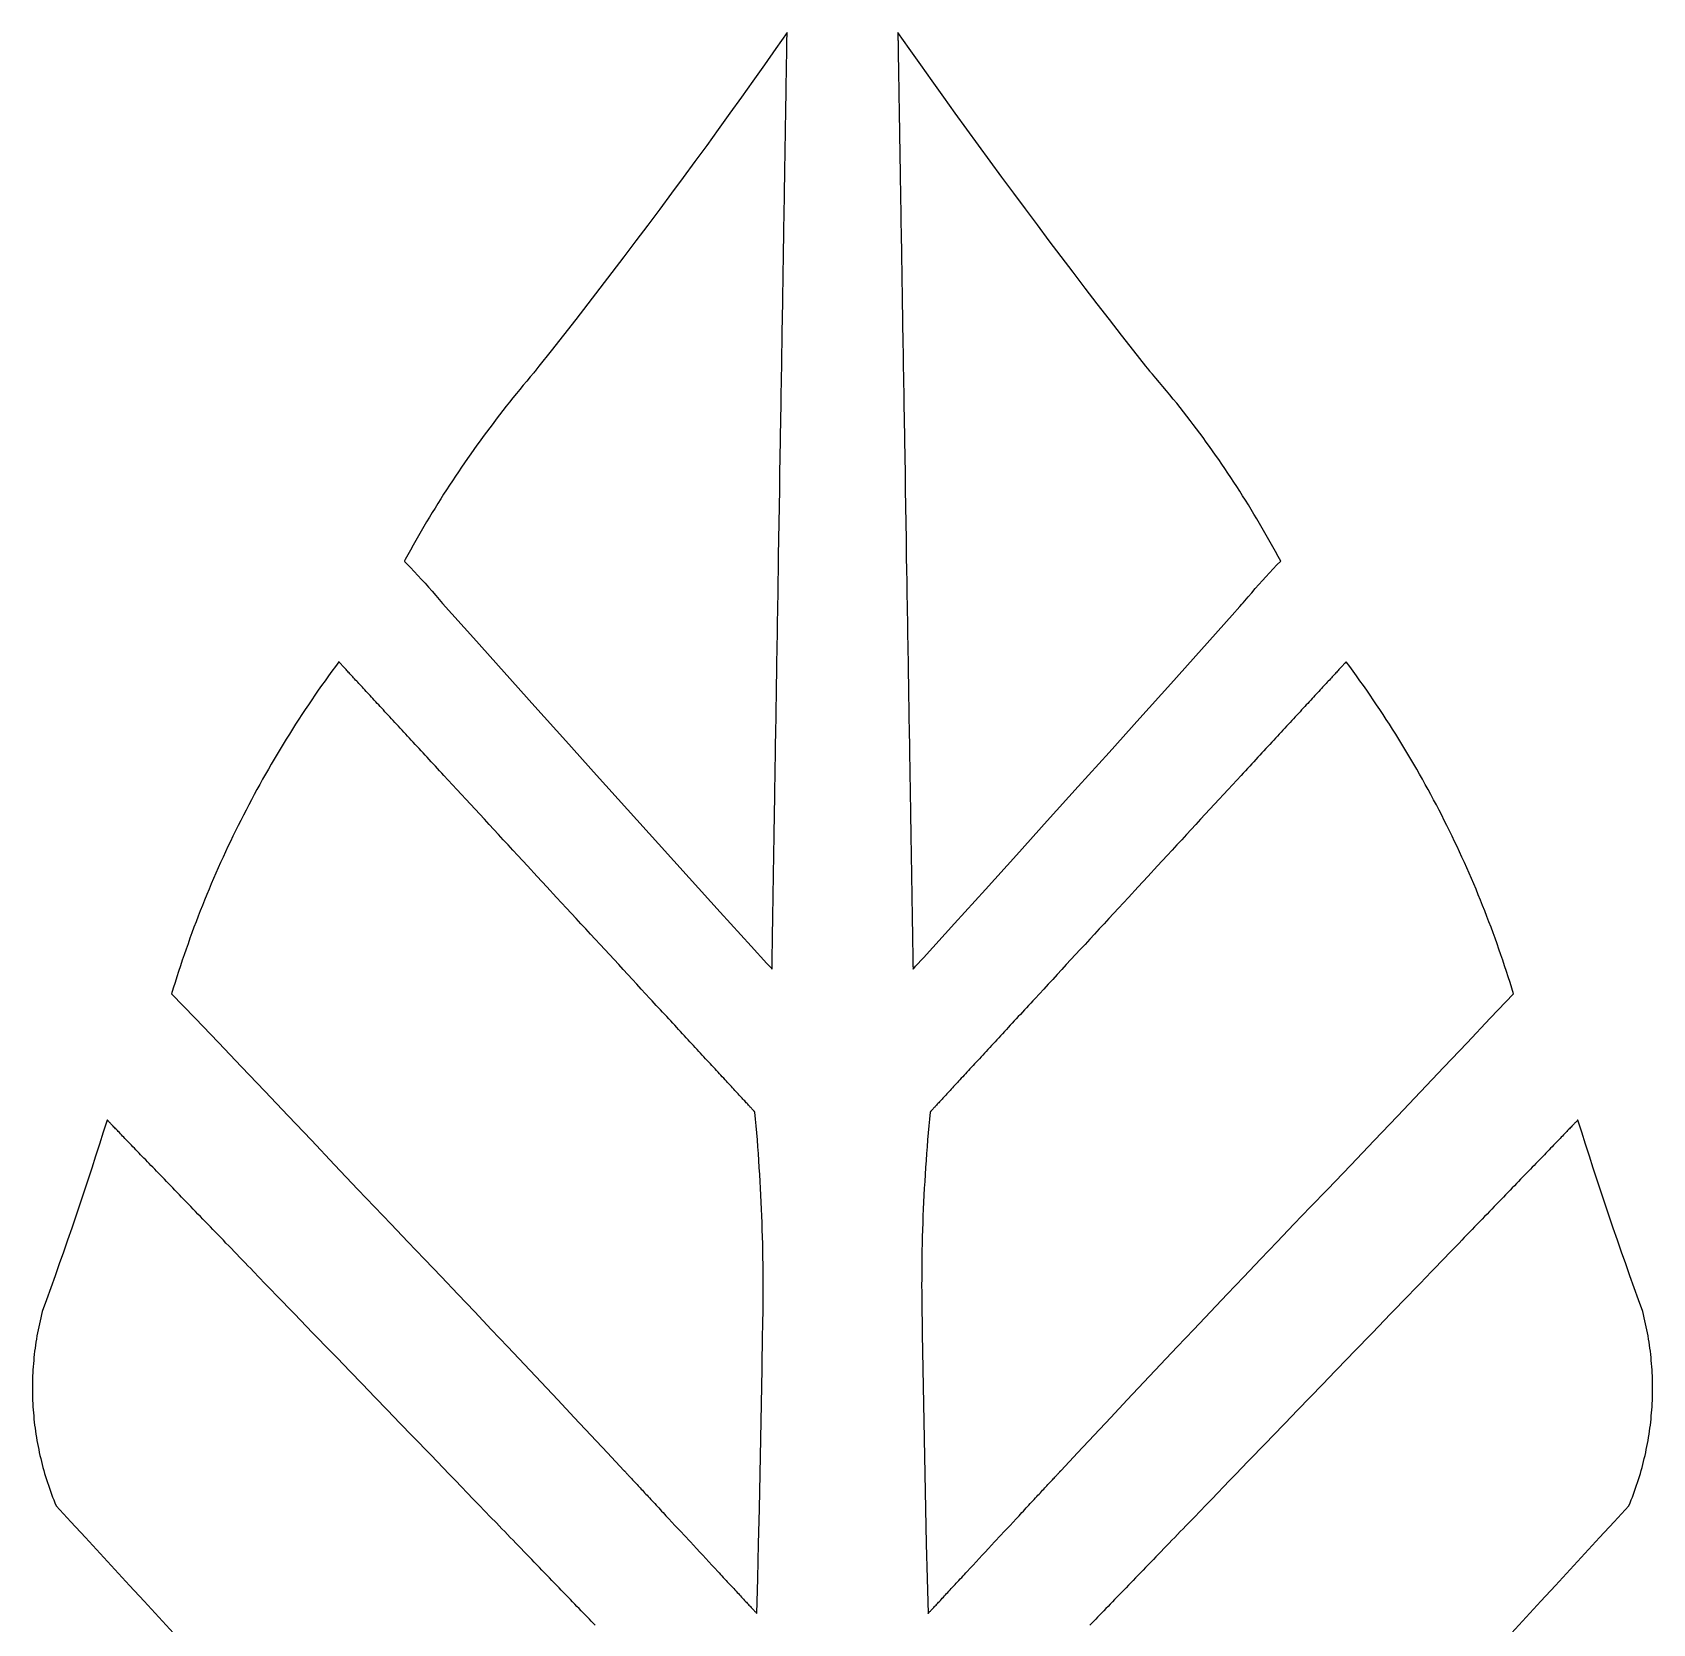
# Model space of a CAD drawing. Extents: x 0 to 908, y 0 to 337.
# Drawn here: x 773.3 to 824.2, y 235.8 to 285.8 of the extents above; entities that cross this region are included whole.
import ezdxf

# ---------------------------------------------------------------- set-up
doc = ezdxf.new("R2010")
doc.units = 0
doc.layers.add('_____1', color=18, linetype='CONTINUOUS')

msp = doc.modelspace()

# ---------------------------------------------------------------- linework, layer by layer
at = {"layer": '_____1'}
for points in [[(796.983, 285.786), (796.627, 285.276), (796.269, 284.767), (795.909, 284.258), (795.548, 283.751), (795.186, 283.245), (794.822, 282.74), (794.457, 282.236), (794.09, 281.733), (793.722, 281.231), (793.352, 280.731), (792.981, 280.231), (792.609, 279.733), (792.235, 279.235), (791.859, 278.739), (791.482, 278.243), (791.104, 277.749), (790.724, 277.256), (790.343, 276.764), (789.96, 276.273), (789.576, 275.784), (789.19, 275.295), (789.094, 275.173), (789.07, 275.142), (789.064, 275.135), (789.062, 275.133), (789.061, 275.132), (789.059, 275.13), (789.052, 275.122), (789.025, 275.089), (788.914, 274.96), (788.805, 274.83), (788.696, 274.7), (788.588, 274.569), (788.48, 274.437), (788.373, 274.305), (788.267, 274.173), (788.161, 274.04), (788.056, 273.906), (787.952, 273.772), (787.849, 273.637), (787.746, 273.502), (787.644, 273.367), (787.542, 273.23), (787.441, 273.094), (787.341, 272.957), (787.242, 272.819), (787.143, 272.681), (787.045, 272.542), (786.948, 272.403), (786.851, 272.264), (786.755, 272.124), (786.66, 271.983), (786.566, 271.842), (786.472, 271.7), (786.379, 271.558), (786.287, 271.416), (786.195, 271.273), (786.104, 271.13), (786.014, 270.986), (785.924, 270.842), (785.836, 270.697), (785.748, 270.551), (785.66, 270.406), (785.574, 270.26), (785.488, 270.113), (785.403, 269.966), (785.319, 269.819), (785.235, 269.671), (785.152, 269.522), (785.07, 269.373), (784.989, 269.224), (784.968, 269.187), (784.963, 269.177), (784.962, 269.175), (784.962, 269.174), (784.962, 269.174), (784.963, 269.173), (784.966, 269.169), (784.981, 269.154), (785.039, 269.094), (785.156, 268.972), (785.271, 268.85), (785.385, 268.726), (785.499, 268.602), (785.612, 268.477), (785.724, 268.352), (785.835, 268.225), (785.945, 268.098), (786.054, 267.97), (786.163, 267.842), (787.128, 266.761), (788.094, 265.681), (789.061, 264.602), (790.03, 263.524), (790.999, 262.447), (791.969, 261.37), (792.94, 260.294), (793.912, 259.22), (794.885, 258.146), (795.859, 257.073), (796.346, 256.536), (796.468, 256.402), (796.499, 256.369), (796.506, 256.36), (796.508, 256.358), (796.509, 256.358), (796.509, 256.358), (796.509, 256.358), (796.509, 256.358), (796.509, 256.359), (796.509, 256.362), (796.509, 256.366), (796.509, 256.372), (796.509, 256.379), (796.509, 256.388), (796.51, 256.398), (796.51, 256.409), (796.51, 256.423), (796.51, 256.437), (796.51, 256.453), (796.511, 256.47), (796.511, 256.489), (796.511, 256.509), (796.512, 256.531), (796.512, 256.553), (796.512, 256.578), (796.513, 256.603), (796.513, 256.63), (796.514, 256.659), (796.514, 256.688), (796.515, 256.719), (796.515, 256.751), (796.516, 256.785), (796.516, 256.82), (796.517, 256.856), (796.518, 256.894), (796.518, 256.932), (796.519, 256.972), (796.52, 257.014), (796.52, 257.056), (796.521, 257.1), (796.522, 257.145), (796.522, 257.191), (796.523, 257.238), (796.524, 257.287), (796.525, 257.337), (796.526, 257.388), (796.526, 257.44), (796.527, 257.493), (796.528, 257.548), (796.529, 257.603), (796.53, 257.66), (796.531, 257.718), (796.532, 257.777), (796.533, 257.837), (796.534, 257.898), (796.535, 257.961), (796.536, 258.024), (796.537, 258.089), (796.538, 258.154), (796.539, 258.221), (796.54, 258.289), (796.541, 258.357), (796.542, 258.427), (796.543, 258.498), (796.545, 258.57), (796.546, 258.642), (796.547, 258.716), (796.548, 258.791), (796.549, 258.867), (796.551, 258.943), (796.552, 259.021), (796.553, 259.1), (796.554, 259.179), (796.556, 259.26), (796.557, 259.341), (796.558, 259.424), (796.56, 259.507), (796.561, 259.591), (796.562, 259.676), (796.564, 259.762), (796.565, 259.849), (796.567, 259.937), (796.568, 260.025), (796.569, 260.115), (796.571, 260.205), (796.572, 260.296), (796.574, 260.388), (796.575, 260.481), (796.577, 260.574), (796.578, 260.668), (796.58, 260.763), (796.581, 260.859), (796.583, 260.956), (796.585, 261.053), (796.586, 261.151), (796.588, 261.25), (796.589, 261.35), (796.591, 261.45), (796.593, 261.551), (796.594, 261.653), (796.596, 261.755), (796.598, 261.858), (796.599, 261.962), (796.601, 262.067), (796.603, 262.172), (796.604, 262.278), (796.606, 262.384), (796.608, 262.491), (796.609, 262.599), (796.611, 262.707), (796.613, 262.816), (796.615, 262.925), (796.617, 263.035), (796.62, 263.257), (796.624, 263.481), (796.627, 263.708), (796.631, 263.936), (796.635, 264.167), (796.638, 264.399), (796.642, 264.633), (796.646, 264.87), (796.65, 265.107), (796.654, 265.347), (796.658, 265.588), (796.662, 265.831), (796.665, 266.075), (796.669, 266.321), (796.673, 266.568), (796.677, 266.816), (796.681, 267.065), (796.685, 267.316), (796.689, 267.567), (796.694, 267.82), (796.698, 268.073), (796.702, 268.327), (796.706, 268.582), (796.71, 268.838), (796.718, 269.351), (796.727, 269.866), (796.735, 270.382), (796.751, 271.417), (796.76, 271.934), (796.768, 272.45), (796.776, 272.964), (796.781, 273.22), (796.785, 273.476), (796.789, 273.731), (796.793, 273.986), (796.797, 274.24), (796.801, 274.492), (796.805, 274.744), (796.809, 274.995), (796.813, 275.245), (796.817, 275.493), (796.821, 275.741), (796.825, 275.987), (796.829, 276.231), (796.833, 276.475), (796.837, 276.716), (796.841, 276.957), (796.845, 277.195), (796.848, 277.432), (796.852, 277.667), (796.856, 277.9), (796.86, 278.131), (796.863, 278.36), (796.867, 278.587), (796.871, 278.812), (796.874, 279.035), (796.878, 279.255), (796.88, 279.364), (796.881, 279.473), (796.883, 279.581), (796.885, 279.688), (796.886, 279.795), (796.888, 279.901), (796.89, 280.007), (796.892, 280.112), (796.893, 280.216), (796.895, 280.32), (796.897, 280.423), (796.898, 280.525), (796.9, 280.626), (796.901, 280.727), (796.903, 280.827), (796.905, 280.927), (796.906, 281.025), (796.908, 281.123), (796.909, 281.22), (796.911, 281.316), (796.912, 281.412), (796.914, 281.507), (796.916, 281.601), (796.917, 281.694), (796.919, 281.787), (796.92, 281.878), (796.921, 281.969), (796.923, 282.059), (796.924, 282.148), (796.926, 282.236), (796.927, 282.324), (796.929, 282.41), (796.93, 282.496), (796.931, 282.581), (796.933, 282.665), (796.934, 282.747), (796.935, 282.83), (796.937, 282.911), (796.938, 282.991), (796.939, 283.07), (796.94, 283.149), (796.942, 283.226), (796.943, 283.302), (796.944, 283.378), (796.945, 283.452), (796.947, 283.526), (796.948, 283.598), (796.949, 283.67), (796.95, 283.74), (796.951, 283.809), (796.952, 283.878), (796.953, 283.945), (796.954, 284.011), (796.955, 284.077), (796.956, 284.141), (796.957, 284.204), (796.958, 284.266), (796.959, 284.327), (796.96, 284.386), (796.961, 284.445), (796.962, 284.503), (796.963, 284.559), (796.964, 284.614), (796.965, 284.668), (796.966, 284.721), (796.967, 284.773), (796.967, 284.824), (796.968, 284.873), (796.969, 284.921), (796.97, 284.968), (796.971, 285.014), (796.971, 285.059), (796.972, 285.102), (796.973, 285.144), (796.973, 285.185), (796.974, 285.224), (796.975, 285.263), (796.975, 285.3), (796.976, 285.336), (796.976, 285.37), (796.977, 285.403), (796.977, 285.435), (796.978, 285.466), (796.978, 285.495), (796.979, 285.523), (796.979, 285.549), (796.98, 285.574), (796.98, 285.598), (796.98, 285.621), (796.981, 285.642), (796.981, 285.661), (796.981, 285.679), (796.981, 285.696), (796.982, 285.712), (796.982, 285.726), (796.982, 285.738), (796.982, 285.749), (796.983, 285.759), (796.983, 285.767), (796.983, 285.774), (796.983, 285.779), (796.983, 285.783), (796.983, 285.785)], [(800.462, 285.786), (800.462, 285.785), (800.462, 285.783), (800.462, 285.779), (800.463, 285.774), (800.463, 285.767), (800.463, 285.759), (800.463, 285.749), (800.463, 285.738), (800.463, 285.726), (800.464, 285.712), (800.464, 285.696), (800.464, 285.679), (800.464, 285.661), (800.465, 285.642), (800.465, 285.621), (800.465, 285.598), (800.466, 285.574), (800.466, 285.549), (800.467, 285.523), (800.467, 285.495), (800.468, 285.466), (800.468, 285.435), (800.469, 285.403), (800.469, 285.37), (800.47, 285.336), (800.47, 285.3), (800.471, 285.263), (800.471, 285.224), (800.472, 285.185), (800.473, 285.144), (800.473, 285.102), (800.474, 285.059), (800.475, 285.014), (800.476, 284.968), (800.476, 284.921), (800.477, 284.873), (800.478, 284.824), (800.479, 284.773), (800.48, 284.721), (800.48, 284.668), (800.481, 284.614), (800.482, 284.559), (800.483, 284.503), (800.484, 284.445), (800.485, 284.386), (800.486, 284.327), (800.487, 284.266), (800.488, 284.204), (800.489, 284.141), (800.49, 284.077), (800.491, 284.011), (800.492, 283.945), (800.493, 283.878), (800.494, 283.809), (800.495, 283.74), (800.497, 283.67), (800.498, 283.598), (800.499, 283.526), (800.5, 283.452), (800.501, 283.378), (800.503, 283.302), (800.504, 283.226), (800.505, 283.149), (800.506, 283.07), (800.508, 282.991), (800.509, 282.911), (800.51, 282.83), (800.512, 282.747), (800.513, 282.665), (800.514, 282.581), (800.516, 282.496), (800.517, 282.41), (800.518, 282.324), (800.52, 282.236), (800.521, 282.148), (800.523, 282.059), (800.524, 281.969), (800.526, 281.878), (800.527, 281.787), (800.529, 281.694), (800.53, 281.601), (800.532, 281.507), (800.533, 281.412), (800.535, 281.316), (800.536, 281.22), (800.538, 281.123), (800.539, 281.025), (800.541, 280.927), (800.543, 280.827), (800.544, 280.727), (800.546, 280.626), (800.547, 280.525), (800.549, 280.423), (800.551, 280.32), (800.552, 280.216), (800.554, 280.112), (800.556, 280.007), (800.558, 279.901), (800.559, 279.795), (800.561, 279.688), (800.563, 279.581), (800.565, 279.473), (800.566, 279.364), (800.568, 279.255), (800.572, 279.035), (800.575, 278.812), (800.579, 278.587), (800.583, 278.36), (800.586, 278.131), (800.59, 277.9), (800.594, 277.667), (800.598, 277.432), (800.601, 277.195), (800.605, 276.957), (800.609, 276.716), (800.613, 276.475), (800.617, 276.231), (800.621, 275.987), (800.625, 275.741), (800.629, 275.493), (800.633, 275.245), (800.637, 274.995), (800.641, 274.744), (800.645, 274.492), (800.649, 274.24), (800.653, 273.986), (800.657, 273.731), (800.662, 273.476), (800.666, 273.22), (800.67, 272.964), (800.678, 272.45), (800.687, 271.934), (800.695, 271.417), (800.712, 270.382), (800.72, 269.866), (800.728, 269.351), (800.737, 268.838), (800.741, 268.582), (800.745, 268.327), (800.749, 268.073), (800.753, 267.82), (800.757, 267.567), (800.761, 267.316), (800.765, 267.065), (800.769, 266.816), (800.773, 266.568), (800.777, 266.321), (800.781, 266.075), (800.785, 265.831), (800.789, 265.588), (800.793, 265.347), (800.797, 265.107), (800.801, 264.87), (800.805, 264.633), (800.808, 264.399), (800.812, 264.167), (800.816, 263.936), (800.82, 263.708), (800.823, 263.481), (800.827, 263.257), (800.831, 263.035), (800.832, 262.925), (800.834, 262.816), (800.836, 262.707), (800.838, 262.599), (800.839, 262.491), (800.841, 262.384), (800.843, 262.278), (800.845, 262.172), (800.846, 262.067), (800.848, 261.962), (800.85, 261.858), (800.851, 261.755), (800.853, 261.653), (800.855, 261.551), (800.856, 261.45), (800.858, 261.35), (800.859, 261.25), (800.861, 261.151), (800.863, 261.053), (800.864, 260.956), (800.866, 260.859), (800.867, 260.763), (800.869, 260.668), (800.87, 260.574), (800.872, 260.481), (800.873, 260.388), (800.875, 260.296), (800.876, 260.205), (800.878, 260.115), (800.879, 260.025), (800.881, 259.937), (800.882, 259.849), (800.884, 259.762), (800.885, 259.676), (800.886, 259.591), (800.888, 259.507), (800.889, 259.424), (800.89, 259.341), (800.892, 259.26), (800.893, 259.179), (800.894, 259.1), (800.896, 259.021), (800.897, 258.943), (800.898, 258.867), (800.899, 258.791), (800.9, 258.716), (800.902, 258.642), (800.903, 258.57), (800.904, 258.498), (800.905, 258.427), (800.906, 258.357), (800.907, 258.289), (800.908, 258.221), (800.91, 258.154), (800.911, 258.089), (800.912, 258.024), (800.913, 257.961), (800.914, 257.898), (800.915, 257.837), (800.916, 257.777), (800.917, 257.718), (800.918, 257.66), (800.918, 257.603), (800.919, 257.548), (800.92, 257.493), (800.921, 257.44), (800.922, 257.388), (800.923, 257.337), (800.924, 257.287), (800.924, 257.238), (800.925, 257.191), (800.926, 257.145), (800.927, 257.1), (800.927, 257.056), (800.928, 257.014), (800.929, 256.972), (800.929, 256.932), (800.93, 256.894), (800.931, 256.856), (800.931, 256.82), (800.932, 256.785), (800.932, 256.751), (800.933, 256.719), (800.933, 256.688), (800.934, 256.659), (800.934, 256.63), (800.935, 256.603), (800.935, 256.578), (800.935, 256.553), (800.936, 256.531), (800.936, 256.509), (800.937, 256.489), (800.937, 256.47), (800.937, 256.453), (800.937, 256.437), (800.938, 256.423), (800.938, 256.409), (800.938, 256.398), (800.938, 256.388), (800.938, 256.379), (800.938, 256.372), (800.939, 256.366), (800.939, 256.362), (800.939, 256.359), (800.939, 256.358), (800.939, 256.358), (800.939, 256.358), (800.939, 256.358), (800.94, 256.359), (800.944, 256.363), (800.959, 256.38), (801.02, 256.447), (801.264, 256.715), (802.238, 257.788), (803.211, 258.862), (804.184, 259.936), (805.155, 261.011), (806.126, 262.088), (807.095, 263.165), (808.064, 264.243), (809.032, 265.321), (809.998, 266.401), (810.964, 267.481), (811.205, 267.752), (811.266, 267.819), (811.281, 267.836), (811.285, 267.84), (811.286, 267.841), (811.286, 267.842), (811.286, 267.842), (811.287, 267.843), (811.29, 267.847), (811.304, 267.863), (811.358, 267.928), (811.467, 268.056), (811.577, 268.183), (811.688, 268.31), (811.799, 268.436), (811.912, 268.561), (812.025, 268.685), (812.139, 268.809), (812.254, 268.931), (812.37, 269.053), (812.487, 269.174), (812.407, 269.324), (812.325, 269.474), (812.243, 269.623), (812.161, 269.771), (812.077, 269.919), (811.993, 270.067), (811.908, 270.214), (811.822, 270.36), (811.735, 270.507), (811.648, 270.652), (811.56, 270.797), (811.471, 270.942), (811.381, 271.086), (811.291, 271.23), (811.2, 271.374), (811.108, 271.516), (811.015, 271.659), (810.922, 271.8), (810.828, 271.942), (810.733, 272.082), (810.637, 272.223), (810.54, 272.363), (810.443, 272.502), (810.345, 272.641), (810.247, 272.779), (810.147, 272.916), (810.047, 273.054), (809.946, 273.19), (809.845, 273.326), (809.742, 273.462), (809.639, 273.597), (809.536, 273.732), (809.431, 273.866), (809.326, 273.999), (809.22, 274.132), (809.113, 274.264), (809.006, 274.396), (808.898, 274.527), (808.789, 274.658), (808.68, 274.788), (808.57, 274.918), (808.459, 275.047), (808.403, 275.111), (808.389, 275.127), (808.382, 275.135), (808.376, 275.142), (808.352, 275.173), (808.256, 275.295), (807.872, 275.785), (807.489, 276.276), (807.108, 276.768), (806.727, 277.26), (806.348, 277.754), (805.971, 278.249), (805.594, 278.745), (805.219, 279.241), (804.845, 279.739), (804.473, 280.238), (804.102, 280.737), (803.732, 281.238), (803.363, 281.739), (802.996, 282.242), (802.63, 282.745), (802.266, 283.25), (801.902, 283.755), (801.54, 284.261), (801.18, 284.769), (800.82, 285.277)], [(782.903, 266.011), (782.794, 265.864), (782.685, 265.716), (782.577, 265.567), (782.47, 265.417), (782.364, 265.268), (782.259, 265.117), (782.154, 264.966), (782.051, 264.815), (781.948, 264.663), (781.846, 264.51), (781.745, 264.357), (781.644, 264.204), (781.545, 264.049), (781.446, 263.895), (781.349, 263.74), (781.252, 263.584), (781.156, 263.428), (781.061, 263.271), (780.967, 263.114), (780.873, 262.956), (780.781, 262.798), (780.689, 262.639), (780.598, 262.48), (780.508, 262.321), (780.419, 262.161), (780.331, 262), (780.244, 261.839), (780.158, 261.678), (780.072, 261.516), (779.988, 261.353), (779.904, 261.19), (779.821, 261.027), (779.739, 260.863), (779.658, 260.699), (779.578, 260.534), (779.499, 260.369), (779.42, 260.204), (779.343, 260.038), (779.266, 259.871), (779.191, 259.704), (779.116, 259.537), (779.042, 259.369), (778.969, 259.201), (778.897, 259.033), (778.826, 258.864), (778.756, 258.695), (778.687, 258.525), (778.618, 258.355), (778.551, 258.184), (778.484, 258.014), (778.419, 257.842), (778.354, 257.671), (778.29, 257.499), (778.228, 257.326), (778.166, 257.153), (778.105, 256.98), (778.045, 256.807), (777.986, 256.633), (777.928, 256.459), (777.87, 256.284), (777.814, 256.109), (777.759, 255.934), (777.704, 255.758), (777.651, 255.583), (778.386, 254.818), (779.119, 254.052), (779.851, 253.285), (780.583, 252.518), (781.313, 251.749), (782.042, 250.979), (782.769, 250.207), (783.496, 249.435), (784.022, 248.887), (784.548, 248.338), (785.074, 247.789), (785.598, 247.239), (786.123, 246.689), (786.646, 246.139), (787.17, 245.588), (787.693, 245.036), (788.215, 244.484), (788.737, 243.932), (789.258, 243.379), (789.778, 242.825), (790.299, 242.272), (790.818, 241.717), (791.337, 241.162), (791.856, 240.607), (791.857, 240.606), (791.859, 240.604), (791.863, 240.6), (791.868, 240.594), (791.875, 240.587), (791.883, 240.578), (791.892, 240.568), (791.903, 240.556), (791.915, 240.543), (791.929, 240.529), (791.943, 240.513), (791.959, 240.496), (791.977, 240.477), (791.995, 240.457), (792.015, 240.436), (792.036, 240.414), (792.058, 240.39), (792.081, 240.365), (792.105, 240.339), (792.13, 240.312), (792.156, 240.283), (792.184, 240.254), (792.212, 240.223), (792.242, 240.192), (792.272, 240.159), (792.303, 240.125), (792.335, 240.091), (792.368, 240.055), (792.402, 240.019), (792.437, 239.981), (792.472, 239.943), (792.509, 239.904), (792.546, 239.864), (792.584, 239.823), (792.622, 239.782), (792.661, 239.739), (792.701, 239.696), (792.742, 239.653), (792.783, 239.608), (792.825, 239.563), (792.867, 239.518), (792.91, 239.472), (792.954, 239.425), (792.998, 239.378), (793.042, 239.33), (793.087, 239.281), (793.178, 239.183), (793.27, 239.084), (793.364, 238.983), (793.459, 238.88), (793.555, 238.777), (793.652, 238.673), (793.749, 238.568), (793.945, 238.358), (794.14, 238.147), (794.238, 238.042), (794.334, 237.938), (794.43, 237.835), (794.525, 237.732), (794.619, 237.631), (794.712, 237.532), (794.803, 237.434), (794.848, 237.385), (794.892, 237.338), (794.936, 237.29), (794.979, 237.243), (795.022, 237.197), (795.065, 237.152), (795.106, 237.107), (795.148, 237.062), (795.188, 237.019), (795.228, 236.976), (795.267, 236.933), (795.306, 236.892), (795.344, 236.851), (795.381, 236.811), (795.417, 236.772), (795.453, 236.734), (795.487, 236.696), (795.521, 236.66), (795.554, 236.624), (795.586, 236.59), (795.618, 236.556), (795.648, 236.523), (795.677, 236.492), (795.706, 236.461), (795.733, 236.432), (795.759, 236.403), (795.785, 236.376), (795.809, 236.35), (795.832, 236.325), (795.854, 236.302), (795.875, 236.279), (795.894, 236.258), (795.913, 236.238), (795.93, 236.22), (795.946, 236.202), (795.961, 236.186), (795.974, 236.172), (795.987, 236.159), (795.997, 236.147), (796.007, 236.137), (796.015, 236.128), (796.021, 236.121), (796.027, 236.116), (796.03, 236.112), (796.033, 236.109), (796.033, 236.108), (796.063, 237.206), (796.09, 238.304), (796.115, 239.402), (796.139, 240.5), (796.161, 241.598), (796.181, 242.696), (796.199, 243.794), (796.215, 244.893), (796.22, 245.111), (796.224, 245.329), (796.227, 245.547), (796.229, 245.765), (796.231, 245.983), (796.232, 246.201), (796.232, 246.42), (796.231, 246.638), (796.23, 246.856), (796.227, 247.074), (796.224, 247.292), (796.22, 247.51), (796.216, 247.728), (796.21, 247.946), (796.204, 248.164), (796.197, 248.382), (796.189, 248.6), (796.18, 248.817), (796.17, 249.035), (796.16, 249.253), (796.149, 249.471), (796.137, 249.688), (796.124, 249.906), (796.111, 250.124), (796.096, 250.341), (796.081, 250.559), (796.065, 250.776), (796.049, 250.994), (796.031, 251.211), (796.013, 251.429), (795.994, 251.646), (795.974, 251.863), (795.973, 251.864), (795.971, 251.866), (795.969, 251.869), (795.964, 251.873), (795.959, 251.879), (795.953, 251.886), (795.945, 251.894), (795.936, 251.904), (795.927, 251.914), (795.916, 251.926), (795.904, 251.939), (795.89, 251.953), (795.876, 251.969), (795.861, 251.985), (795.844, 252.003), (795.827, 252.022), (795.809, 252.042), (795.789, 252.063), (795.769, 252.085), (795.747, 252.109), (795.724, 252.133), (795.701, 252.159), (795.676, 252.185), (795.651, 252.213), (795.624, 252.241), (795.597, 252.271), (795.568, 252.302), (795.539, 252.334), (795.509, 252.367), (795.477, 252.4), (795.445, 252.435), (795.412, 252.471), (795.378, 252.508), (795.343, 252.545), (795.308, 252.584), (795.271, 252.624), (795.234, 252.664), (795.195, 252.706), (795.156, 252.748), (795.116, 252.791), (795.075, 252.835), (795.034, 252.881), (794.991, 252.926), (794.948, 252.973), (794.904, 253.021), (794.859, 253.069), (794.814, 253.119), (794.768, 253.169), (794.721, 253.22), (794.673, 253.271), (794.624, 253.324), (794.575, 253.377), (794.525, 253.431), (794.474, 253.486), (794.423, 253.542), (794.371, 253.598), (794.318, 253.655), (794.265, 253.713), (794.211, 253.771), (794.156, 253.83), (794.101, 253.89), (794.045, 253.951), (793.989, 254.012), (793.932, 254.074), (793.874, 254.136), (793.816, 254.199), (793.757, 254.263), (793.697, 254.327), (793.637, 254.392), (793.577, 254.458), (793.515, 254.524), (793.454, 254.591), (793.392, 254.658), (793.329, 254.726), (793.266, 254.795), (793.202, 254.864), (793.138, 254.933), (793.073, 255.003), (793.008, 255.073), (792.942, 255.144), (792.876, 255.216), (792.81, 255.288), (792.743, 255.36), (792.676, 255.433), (792.54, 255.58), (792.402, 255.729), (792.263, 255.88), (792.123, 256.031), (791.981, 256.185), (791.838, 256.34), (791.694, 256.496), (791.549, 256.653), (791.402, 256.811), (791.255, 256.971), (791.107, 257.131), (790.958, 257.293), (790.808, 257.455), (790.658, 257.618), (790.507, 257.781), (790.355, 257.945), (790.05, 258.275), (789.745, 258.606), (789.439, 258.937), (789.132, 259.269), (788.827, 259.6), (788.522, 259.929), (788.371, 260.093), (788.22, 260.257), (788.069, 260.42), (787.919, 260.582), (787.77, 260.743), (787.622, 260.904), (787.475, 261.063), (787.328, 261.221), (787.183, 261.379), (787.039, 261.535), (786.896, 261.69), (786.754, 261.843), (786.614, 261.995), (786.475, 262.145), (786.337, 262.294), (786.202, 262.441), (786.134, 262.514), (786.067, 262.586), (786.001, 262.658), (785.935, 262.73), (785.869, 262.801), (785.804, 262.871), (785.739, 262.941), (785.675, 263.011), (785.612, 263.08), (785.548, 263.148), (785.486, 263.216), (785.423, 263.283), (785.362, 263.35), (785.301, 263.416), (785.24, 263.482), (785.18, 263.547), (785.121, 263.611), (785.062, 263.675), (785.003, 263.738), (784.946, 263.801), (784.888, 263.863), (784.832, 263.924), (784.776, 263.984), (784.721, 264.044), (784.666, 264.103), (784.612, 264.162), (784.559, 264.219), (784.506, 264.277), (784.454, 264.333), (784.403, 264.388), (784.352, 264.443), (784.302, 264.497), (784.253, 264.551), (784.204, 264.603), (784.157, 264.655), (784.11, 264.706), (784.063, 264.756), (784.018, 264.805), (783.973, 264.854), (783.929, 264.901), (783.886, 264.948), (783.843, 264.994), (783.802, 265.039), (783.761, 265.083), (783.721, 265.126), (783.682, 265.169), (783.644, 265.21), (783.606, 265.251), (783.569, 265.29), (783.534, 265.329), (783.499, 265.367), (783.465, 265.403), (783.432, 265.439), (783.4, 265.474), (783.369, 265.508), (783.338, 265.541), (783.309, 265.572), (783.28, 265.603), (783.253, 265.633), (783.226, 265.662), (783.201, 265.689), (783.176, 265.716), (783.153, 265.741), (783.13, 265.766), (783.109, 265.789), (783.088, 265.811), (783.069, 265.833), (783.05, 265.853), (783.033, 265.871), (783.016, 265.889), (783.001, 265.906), (782.987, 265.921), (782.974, 265.935), (782.962, 265.948), (782.951, 265.96), (782.941, 265.971), (782.932, 265.98), (782.925, 265.988), (782.918, 265.995), (782.913, 266.001), (782.909, 266.006), (782.906, 266.009), (782.904, 266.011)], [(814.544, 266.011), (814.544, 266.011), (814.542, 266.009), (814.539, 266.006), (814.535, 266.001), (814.529, 265.995), (814.523, 265.988), (814.515, 265.98), (814.507, 265.971), (814.497, 265.96), (814.486, 265.948), (814.474, 265.935), (814.461, 265.921), (814.447, 265.906), (814.431, 265.889), (814.415, 265.871), (814.397, 265.853), (814.379, 265.833), (814.359, 265.811), (814.339, 265.789), (814.317, 265.766), (814.295, 265.741), (814.271, 265.716), (814.247, 265.689), (814.221, 265.662), (814.195, 265.633), (814.167, 265.603), (814.139, 265.572), (814.109, 265.541), (814.079, 265.508), (814.048, 265.474), (814.016, 265.439), (813.983, 265.403), (813.949, 265.367), (813.914, 265.329), (813.878, 265.29), (813.842, 265.251), (813.804, 265.21), (813.766, 265.169), (813.727, 265.126), (813.687, 265.083), (813.646, 265.039), (813.604, 264.994), (813.562, 264.948), (813.519, 264.901), (813.475, 264.854), (813.43, 264.805), (813.384, 264.756), (813.338, 264.706), (813.291, 264.655), (813.243, 264.603), (813.195, 264.551), (813.145, 264.497), (813.096, 264.443), (813.045, 264.388), (812.994, 264.333), (812.942, 264.277), (812.889, 264.219), (812.836, 264.162), (812.782, 264.103), (812.727, 264.044), (812.672, 263.984), (812.616, 263.924), (812.559, 263.863), (812.502, 263.801), (812.444, 263.738), (812.386, 263.675), (812.327, 263.611), (812.268, 263.547), (812.208, 263.482), (812.147, 263.416), (812.086, 263.35), (812.024, 263.283), (811.962, 263.216), (811.899, 263.148), (811.836, 263.08), (811.772, 263.011), (811.708, 262.941), (811.643, 262.871), (811.578, 262.801), (811.513, 262.73), (811.447, 262.658), (811.38, 262.586), (811.313, 262.514), (811.246, 262.441), (811.11, 262.294), (810.973, 262.145), (810.834, 261.995), (810.693, 261.843), (810.552, 261.69), (810.409, 261.535), (810.265, 261.379), (810.119, 261.221), (809.973, 261.063), (809.826, 260.904), (809.677, 260.743), (809.528, 260.582), (809.378, 260.42), (809.228, 260.257), (809.077, 260.093), (808.925, 259.929), (808.621, 259.6), (808.315, 259.269), (808.009, 258.937), (807.703, 258.606), (807.397, 258.275), (807.093, 257.945), (806.941, 257.781), (806.79, 257.618), (806.64, 257.455), (806.49, 257.293), (806.341, 257.131), (806.193, 256.971), (806.045, 256.811), (805.899, 256.653), (805.754, 256.496), (805.609, 256.34), (805.466, 256.185), (805.325, 256.031), (805.184, 255.88), (805.045, 255.729), (804.908, 255.58), (804.772, 255.433), (804.705, 255.36), (804.638, 255.288), (804.571, 255.216), (804.505, 255.144), (804.44, 255.073), (804.375, 255.003), (804.31, 254.933), (804.246, 254.864), (804.182, 254.795), (804.119, 254.726), (804.056, 254.658), (803.994, 254.591), (803.932, 254.524), (803.871, 254.458), (803.811, 254.392), (803.751, 254.327), (803.691, 254.263), (803.632, 254.199), (803.574, 254.136), (803.516, 254.074), (803.459, 254.012), (803.402, 253.951), (803.347, 253.89), (803.291, 253.83), (803.237, 253.771), (803.183, 253.713), (803.129, 253.655), (803.077, 253.598), (803.025, 253.542), (802.973, 253.486), (802.923, 253.431), (802.873, 253.377), (802.823, 253.324), (802.775, 253.271), (802.727, 253.22), (802.68, 253.169), (802.634, 253.119), (802.588, 253.069), (802.543, 253.021), (802.499, 252.973), (802.456, 252.926), (802.414, 252.881), (802.372, 252.835), (802.331, 252.791), (802.291, 252.748), (802.252, 252.706), (802.214, 252.664), (802.177, 252.624), (802.14, 252.584), (802.104, 252.545), (802.069, 252.508), (802.035, 252.471), (802.002, 252.435), (801.97, 252.4), (801.939, 252.367), (801.909, 252.334), (801.879, 252.302), (801.851, 252.271), (801.823, 252.241), (801.797, 252.213), (801.771, 252.185), (801.747, 252.159), (801.723, 252.133), (801.701, 252.109), (801.679, 252.085), (801.659, 252.063), (801.639, 252.042), (801.621, 252.022), (801.603, 252.003), (801.587, 251.985), (801.572, 251.969), (801.557, 251.953), (801.544, 251.939), (801.532, 251.926), (801.521, 251.914), (801.511, 251.904), (801.503, 251.894), (801.495, 251.886), (801.489, 251.879), (801.483, 251.873), (801.479, 251.869), (801.476, 251.866), (801.474, 251.864), (801.474, 251.863), (801.453, 251.646), (801.433, 251.429), (801.414, 251.211), (801.396, 250.994), (801.379, 250.776), (801.362, 250.559), (801.347, 250.341), (801.332, 250.124), (801.318, 249.906), (801.305, 249.688), (801.293, 249.471), (801.281, 249.253), (801.271, 249.035), (801.261, 248.817), (801.252, 248.6), (801.244, 248.382), (801.237, 248.164), (801.231, 247.946), (801.225, 247.728), (801.22, 247.51), (801.217, 247.292), (801.214, 247.074), (801.212, 246.856), (801.211, 246.638), (801.21, 246.42), (801.211, 246.201), (801.212, 245.983), (801.214, 245.765), (801.217, 245.547), (801.221, 245.329), (801.226, 245.111), (801.231, 244.893), (801.248, 243.794), (801.265, 242.696), (801.285, 241.598), (801.307, 240.5), (801.33, 239.402), (801.356, 238.304), (801.383, 237.206), (801.412, 236.108), (801.413, 236.109), (801.415, 236.112), (801.419, 236.116), (801.424, 236.121), (801.431, 236.128), (801.439, 236.137), (801.448, 236.147), (801.459, 236.159), (801.471, 236.172), (801.484, 236.186), (801.499, 236.202), (801.515, 236.22), (801.533, 236.238), (801.551, 236.258), (801.571, 236.279), (801.592, 236.302), (801.614, 236.325), (801.637, 236.35), (801.661, 236.376), (801.686, 236.403), (801.713, 236.432), (801.74, 236.461), (801.768, 236.492), (801.798, 236.523), (801.828, 236.556), (801.859, 236.59), (801.891, 236.624), (801.924, 236.66), (801.958, 236.696), (801.993, 236.734), (802.029, 236.772), (802.065, 236.811), (802.102, 236.851), (802.14, 236.892), (802.179, 236.933), (802.218, 236.976), (802.258, 237.019), (802.298, 237.062), (802.34, 237.107), (802.381, 237.152), (802.424, 237.197), (802.467, 237.243), (802.51, 237.29), (802.554, 237.338), (802.598, 237.385), (802.643, 237.434), (802.734, 237.532), (802.827, 237.631), (802.921, 237.732), (803.016, 237.835), (803.112, 237.938), (803.209, 238.042), (803.306, 238.147), (803.502, 238.358), (803.697, 238.568), (803.795, 238.673), (803.892, 238.777), (803.988, 238.88), (804.083, 238.983), (804.177, 239.084), (804.269, 239.183), (804.36, 239.281), (804.405, 239.33), (804.449, 239.378), (804.493, 239.425), (804.537, 239.472), (804.58, 239.518), (804.622, 239.563), (804.664, 239.608), (804.705, 239.653), (804.746, 239.696), (804.786, 239.739), (804.825, 239.782), (804.864, 239.823), (804.901, 239.864), (804.938, 239.904), (804.975, 239.943), (805.01, 239.981), (805.045, 240.019), (805.079, 240.055), (805.112, 240.091), (805.144, 240.125), (805.176, 240.159), (805.206, 240.192), (805.235, 240.223), (805.264, 240.254), (805.291, 240.283), (805.317, 240.312), (805.343, 240.339), (805.367, 240.365), (805.39, 240.39), (805.412, 240.414), (805.433, 240.436), (805.452, 240.457), (805.471, 240.477), (805.488, 240.496), (805.504, 240.513), (805.519, 240.529), (805.532, 240.543), (805.545, 240.556), (805.555, 240.568), (805.565, 240.578), (805.573, 240.587), (805.58, 240.594), (805.585, 240.6), (805.589, 240.604), (805.591, 240.606), (805.592, 240.607), (806.11, 241.162), (806.63, 241.717), (807.149, 242.272), (807.67, 242.825), (808.191, 243.379), (808.712, 243.932), (809.234, 244.484), (809.756, 245.036), (810.279, 245.588), (810.802, 246.139), (811.326, 246.689), (811.851, 247.239), (812.376, 247.789), (812.901, 248.338), (813.427, 248.887), (813.953, 249.435), (814.687, 250.2), (815.42, 250.966), (816.152, 251.733), (816.883, 252.501), (817.613, 253.27), (818.342, 254.04), (819.07, 254.811), (819.797, 255.583), (819.744, 255.758), (819.69, 255.934), (819.634, 256.109), (819.578, 256.284), (819.521, 256.459), (819.463, 256.633), (819.403, 256.807), (819.343, 256.98), (819.282, 257.153), (819.221, 257.326), (819.158, 257.498), (819.094, 257.67), (819.029, 257.842), (818.964, 258.013), (818.897, 258.184), (818.83, 258.355), (818.761, 258.525), (818.692, 258.694), (818.622, 258.864), (818.551, 259.033), (818.479, 259.201), (818.406, 259.369), (818.332, 259.537), (818.257, 259.704), (818.182, 259.871), (818.105, 260.037), (818.028, 260.203), (817.949, 260.369), (817.87, 260.534), (817.79, 260.699), (817.709, 260.863), (817.627, 261.027), (817.544, 261.19), (817.46, 261.353), (817.376, 261.515), (817.29, 261.677), (817.204, 261.839), (817.117, 262), (817.029, 262.16), (816.939, 262.321), (816.85, 262.48), (816.759, 262.639), (816.667, 262.798), (816.575, 262.956), (816.481, 263.114), (816.387, 263.271), (816.292, 263.428), (816.196, 263.584), (816.099, 263.74), (816.001, 263.895), (815.903, 264.049), (815.803, 264.203), (815.703, 264.357), (815.602, 264.51), (815.5, 264.663), (815.397, 264.815), (815.294, 264.966), (815.189, 265.117), (815.084, 265.268), (814.977, 265.417), (814.87, 265.567), (814.763, 265.716), (814.654, 265.864)]]:
    msp.add_lwpolyline(points, close=True, dxfattribs=at)
for points in [[(790.954, 235.742), (790.895, 235.804), (790.834, 235.866), (790.773, 235.93), (790.71, 235.995), (790.647, 236.06), (790.583, 236.127), (790.517, 236.194), (790.451, 236.263), (790.384, 236.332), (790.317, 236.402), (790.248, 236.473), (790.178, 236.545), (790.108, 236.618), (790.037, 236.692), (789.965, 236.766), (789.892, 236.842), (789.819, 236.918), (789.744, 236.995), (789.669, 237.072), (789.594, 237.151), (789.517, 237.23), (789.44, 237.31), (789.362, 237.391), (789.283, 237.472), (789.204, 237.555), (789.124, 237.638), (789.043, 237.721), (788.962, 237.805), (788.88, 237.89), (788.797, 237.976), (788.714, 238.062), (788.63, 238.149), (788.546, 238.236), (788.461, 238.324), (788.375, 238.413), (788.289, 238.502), (788.202, 238.592), (788.115, 238.682), (788.027, 238.773), (787.939, 238.864), (787.851, 238.956), (787.672, 239.141), (787.491, 239.328), (787.309, 239.517), (787.125, 239.707), (786.939, 239.9), (786.752, 240.093), (786.564, 240.288), (786.374, 240.485), (786.183, 240.682), (785.992, 240.881), (785.799, 241.08), (785.605, 241.281), (785.411, 241.482), (785.216, 241.684), (784.824, 242.09), (784.431, 242.497), (784.036, 242.905), (783.642, 243.314), (783.249, 243.721), (782.857, 244.127), (782.662, 244.329), (782.468, 244.53), (782.274, 244.73), (782.081, 244.93), (781.889, 245.129), (781.699, 245.326), (781.509, 245.522), (781.321, 245.718), (781.134, 245.911), (780.948, 246.103), (780.764, 246.294), (780.582, 246.483), (780.401, 246.67), (780.222, 246.855), (780.134, 246.947), (780.045, 247.038), (779.958, 247.129), (779.871, 247.219), (779.784, 247.309), (779.698, 247.398), (779.612, 247.487), (779.527, 247.575), (779.443, 247.662), (779.359, 247.749), (779.276, 247.835), (779.193, 247.921), (779.111, 248.005), (779.03, 248.09), (778.949, 248.173), (778.869, 248.256), (778.79, 248.338), (778.711, 248.42), (778.633, 248.501), (778.556, 248.581), (778.479, 248.66), (778.404, 248.738), (778.328, 248.816), (778.254, 248.893), (778.181, 248.969), (778.108, 249.044), (778.036, 249.119), (777.965, 249.193), (777.894, 249.265), (777.825, 249.337), (777.756, 249.409), (777.688, 249.479), (777.622, 249.548), (777.555, 249.616), (777.49, 249.684), (777.426, 249.751), (777.363, 249.816), (777.3, 249.881), (777.239, 249.944), (777.178, 250.007), (777.119, 250.069), (777.06, 250.13), (777.002, 250.189), (776.946, 250.248), (776.89, 250.305), (776.836, 250.362), (776.782, 250.417), (776.73, 250.472), (776.678, 250.525), (776.628, 250.577), (776.578, 250.628), (776.53, 250.678), (776.483, 250.727), (776.437, 250.774), (776.392, 250.821), (776.349, 250.866), (776.306, 250.91), (776.265, 250.953), (776.225, 250.995), (776.186, 251.035), (776.148, 251.074), (776.111, 251.112), (776.076, 251.149), (776.042, 251.184), (776.009, 251.218), (775.977, 251.251), (775.947, 251.282), (775.918, 251.312), (775.89, 251.341), (775.864, 251.368), (775.839, 251.394), (775.815, 251.419), (775.792, 251.442), (775.771, 251.464), (775.752, 251.484), (775.733, 251.503), (775.716, 251.521), (775.701, 251.537), (775.687, 251.552), (775.674, 251.565), (775.663, 251.576), (775.653, 251.586), (775.645, 251.595), (775.638, 251.602), (775.633, 251.607), (775.629, 251.611), (775.627, 251.614), (775.626, 251.615), (775.506, 251.236), (775.386, 250.857), (775.264, 250.479), (775.142, 250.101), (775.018, 249.724), (774.893, 249.346), (774.767, 248.97), (774.64, 248.593), (774.512, 248.217), (774.383, 247.841), (774.253, 247.466), (774.122, 247.091), (773.99, 246.716), (773.857, 246.342), (773.722, 245.968), (773.587, 245.595), (773.563, 245.5), (773.539, 245.404), (773.517, 245.309), (773.496, 245.213), (773.475, 245.118), (773.456, 245.022), (773.438, 244.926), (773.421, 244.83), (773.404, 244.734), (773.389, 244.638), (773.375, 244.541), (773.361, 244.445), (773.349, 244.348), (773.338, 244.252), (773.327, 244.155), (773.318, 244.058), (773.31, 243.962), (773.302, 243.865), (773.296, 243.768), (773.29, 243.671), (773.286, 243.574), (773.283, 243.477), (773.28, 243.381), (773.279, 243.284), (773.278, 243.187), (773.279, 243.09), (773.28, 242.993), (773.283, 242.896), (773.286, 242.8), (773.291, 242.703), (773.296, 242.606), (773.303, 242.51), (773.31, 242.413), (773.318, 242.317), (773.328, 242.22), (773.338, 242.124), (773.349, 242.028), (773.362, 241.932), (773.375, 241.836), (773.389, 241.74), (773.404, 241.644), (773.421, 241.549), (773.438, 241.453), (773.456, 241.358), (773.475, 241.263), (773.495, 241.168), (773.516, 241.073), (773.538, 240.979), (773.561, 240.884), (773.585, 240.79), (773.61, 240.696), (773.636, 240.602), (773.663, 240.509), (773.691, 240.416), (773.72, 240.322), (773.75, 240.23), (773.781, 240.137), (773.812, 240.045), (773.845, 239.953), (773.879, 239.861), (773.914, 239.769), (773.949, 239.678), (773.986, 239.587), (774.023, 239.497), (774.483, 238.995), (774.943, 238.494), (775.403, 237.993), (775.864, 237.493), (776.326, 236.993), (776.788, 236.494), (777.251, 235.996), (777.714, 235.497)], [(819.733, 235.497), (820.197, 235.996), (820.659, 236.494), (821.122, 236.993), (821.583, 237.493), (822.044, 237.993), (822.505, 238.494), (822.965, 238.995), (823.424, 239.497), (823.462, 239.587), (823.498, 239.678), (823.534, 239.769), (823.569, 239.861), (823.602, 239.953), (823.635, 240.045), (823.667, 240.137), (823.698, 240.23), (823.727, 240.323), (823.756, 240.416), (823.784, 240.509), (823.811, 240.602), (823.837, 240.696), (823.862, 240.79), (823.886, 240.884), (823.909, 240.979), (823.931, 241.073), (823.952, 241.168), (823.972, 241.263), (823.991, 241.358), (824.009, 241.453), (824.027, 241.549), (824.043, 241.644), (824.058, 241.74), (824.072, 241.836), (824.086, 241.932), (824.098, 242.028), (824.109, 242.124), (824.12, 242.22), (824.129, 242.317), (824.137, 242.413), (824.145, 242.51), (824.151, 242.606), (824.156, 242.703), (824.161, 242.8), (824.164, 242.897), (824.167, 242.993), (824.168, 243.09), (824.169, 243.187), (824.168, 243.284), (824.167, 243.381), (824.164, 243.478), (824.161, 243.575), (824.157, 243.672), (824.151, 243.768), (824.145, 243.865), (824.137, 243.962), (824.129, 244.059), (824.12, 244.155), (824.109, 244.252), (824.098, 244.349), (824.085, 244.445), (824.072, 244.542), (824.058, 244.638), (824.042, 244.734), (824.026, 244.83), (824.009, 244.926), (823.99, 245.022), (823.971, 245.118), (823.951, 245.214), (823.929, 245.309), (823.907, 245.404), (823.884, 245.5), (823.859, 245.595), (823.724, 245.968), (823.59, 246.342), (823.457, 246.716), (823.325, 247.091), (823.194, 247.466), (823.064, 247.841), (822.935, 248.217), (822.807, 248.593), (822.68, 248.97), (822.554, 249.346), (822.429, 249.724), (822.306, 250.101), (822.183, 250.479), (822.062, 250.857), (821.941, 251.236), (821.822, 251.615), (821.821, 251.614), (821.819, 251.611), (821.815, 251.607), (821.81, 251.602), (821.803, 251.595), (821.795, 251.586), (821.785, 251.576), (821.774, 251.565), (821.761, 251.552), (821.747, 251.537), (821.731, 251.521), (821.714, 251.503), (821.696, 251.484), (821.676, 251.464), (821.655, 251.442), (821.633, 251.419), (821.609, 251.394), (821.584, 251.368), (821.558, 251.341), (821.53, 251.312), (821.501, 251.282), (821.471, 251.251), (821.439, 251.218), (821.406, 251.184), (821.372, 251.149), (821.337, 251.112), (821.3, 251.074), (821.262, 251.035), (821.223, 250.995), (821.183, 250.953), (821.142, 250.91), (821.099, 250.866), (821.055, 250.821), (821.011, 250.774), (820.965, 250.727), (820.918, 250.678), (820.869, 250.628), (820.82, 250.577), (820.77, 250.525), (820.718, 250.472), (820.666, 250.417), (820.612, 250.362), (820.558, 250.305), (820.502, 250.248), (820.445, 250.189), (820.388, 250.13), (820.329, 250.069), (820.27, 250.007), (820.209, 249.944), (820.148, 249.881), (820.085, 249.816), (820.022, 249.751), (819.957, 249.684), (819.892, 249.616), (819.826, 249.548), (819.759, 249.479), (819.692, 249.409), (819.623, 249.337), (819.553, 249.265), (819.483, 249.193), (819.412, 249.119), (819.34, 249.044), (819.267, 248.969), (819.194, 248.893), (819.119, 248.816), (819.044, 248.738), (818.968, 248.66), (818.892, 248.581), (818.815, 248.501), (818.737, 248.42), (818.658, 248.338), (818.579, 248.256), (818.499, 248.173), (818.418, 248.09), (818.337, 248.005), (818.255, 247.921), (818.172, 247.835), (818.089, 247.749), (818.005, 247.662), (817.921, 247.575), (817.836, 247.487), (817.75, 247.398), (817.664, 247.309), (817.577, 247.219), (817.49, 247.129), (817.402, 247.038), (817.314, 246.947), (817.226, 246.855), (817.047, 246.67), (816.866, 246.483), (816.684, 246.294), (816.5, 246.103), (816.314, 245.911), (816.127, 245.718), (815.939, 245.522), (815.749, 245.326), (815.559, 245.129), (815.367, 244.93), (815.174, 244.73), (814.98, 244.53), (814.786, 244.329), (814.591, 244.127), (814.199, 243.721), (813.806, 243.314), (813.412, 242.905), (813.017, 242.497), (812.624, 242.09), (812.232, 241.684), (812.037, 241.482), (811.843, 241.281), (811.649, 241.08), (811.456, 240.881), (811.265, 240.682), (811.074, 240.485), (810.884, 240.288), (810.696, 240.093), (810.509, 239.9), (810.323, 239.707), (810.139, 239.517), (809.957, 239.328), (809.776, 239.141), (809.598, 238.956), (809.509, 238.864), (809.421, 238.773), (809.333, 238.682), (809.246, 238.592), (809.159, 238.502), (809.073, 238.413), (808.988, 238.324), (808.903, 238.236), (808.818, 238.149), (808.734, 238.062), (808.651, 237.976), (808.569, 237.89), (808.487, 237.805), (808.405, 237.721), (808.325, 237.638), (808.245, 237.555), (808.165, 237.472), (808.086, 237.391), (808.009, 237.31), (807.931, 237.23), (807.855, 237.151), (807.779, 237.072), (807.704, 236.995), (807.63, 236.918), (807.556, 236.842), (807.483, 236.766), (807.411, 236.692), (807.34, 236.618), (807.27, 236.545), (807.2, 236.473), (807.132, 236.402), (807.064, 236.332), (806.997, 236.263), (806.931, 236.194), (806.866, 236.127), (806.801, 236.06), (806.738, 235.995), (806.676, 235.93), (806.614, 235.866), (806.554, 235.804), (806.494, 235.742)]]:
    msp.add_lwpolyline(points, dxfattribs=at)

doc.saveas('drawing.dxf')
